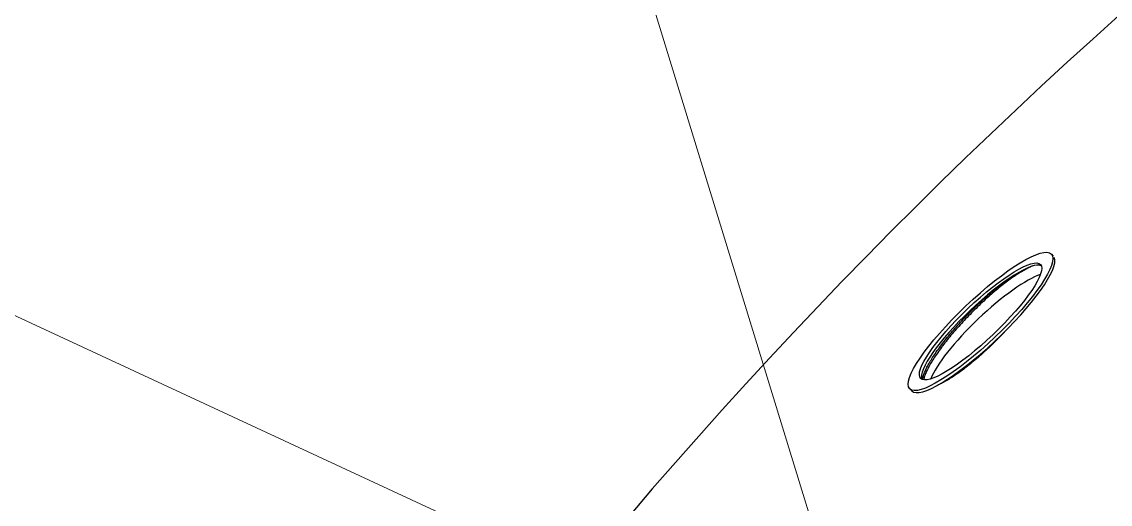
# Model space of a CAD drawing. Header units: millimetres. Extents: x -4172 to 126100, y -2 to 142133.
# Drawn here: x 7687 to 11309, y 48921 to 50525 of the extents above; entities that cross this region are included whole.
import ezdxf

# ---------------------------------------------------------------- set-up
doc = ezdxf.new("R2010")
doc.units = ezdxf.units.MM
doc.header["$LTSCALE"] = 100
doc.layers.add('Symbol', color=7, linetype='Continuous', lineweight=18)
doc.layers.add('Visible', color=7, linetype='Continuous', lineweight=25)

# ---------------------------------------------------------------- blocks, each defined once
blk = doc.blocks.new('Balloon19')
at = {"layer": 'Symbol'}
blk.add_line((99.806, 484.743), (71.708, 497.76), dxfattribs=at)
blk = doc.blocks.new('Balloon20')
at = {"layer": 'Symbol'}
blk.add_line((104.101, 485.531), (94.207, 517.737), dxfattribs=at)

msp = doc.modelspace()

# ---------------------------------------------------------------- linework, layer by layer
at = {"layer": 'Visible'}
for p, q in [((11112.85, 49752.58), (11119.45, 49745.64)), ((10641.85, 49304.63), (10648.57, 49297.56))]:
    msp.add_line(p, q, dxfattribs=at)
msp.add_arc((22716.08, 37769.16), 17108.42, 40.510533, 139.489467, dxfattribs=at)
for major_axis in [(-235.5, -223.97), (199.27, 189.52)]:
    msp.add_ellipse((10877.35, 49528.6), major_axis=major_axis, ratio=0.218508, dxfattribs=at)
for centre, major_axis, start_param, end_param in [((10884.07, 49521.53), (235.5, 223.97), 3.1415927, 6.2046162), ((10884.07, 49521.53), (-199.27, -189.52), 3.2228803, 6.2018976), ((10910.97, 49493.25), (199.27, 189.52), 0.418063, 2.7235297)]:
    msp.add_ellipse(centre, major_axis=major_axis, ratio=0.218508, start_param=start_param, end_param=end_param, dxfattribs=at)
for points, knots in [([(11051.28, 49712.98), (11049.49, 49712.28), (11047.64, 49711.52), (11041.17, 49708.72), (11036.31, 49706.39), (11026.14, 49701.1), (11020.82, 49698.14), (11009.8, 49691.62), (11004.11, 49688.07), (10992.47, 49680.46), (10986.51, 49676.41), (10974.47, 49667.89), (10968.39, 49663.43), (10956.21, 49654.23), (10949.91, 49649.33), (10937.01, 49639), (10930.41, 49633.57), (10917.01, 49622.25), (10910.21, 49616.36), (10896.53, 49604.22), (10889.65, 49597.96), (10875.93, 49585.2), (10869.09, 49578.68), (10855.54, 49565.48), (10848.84, 49558.81), (10835.7, 49545.42), (10829.26, 49538.71), (10816.74, 49525.38), (10810.67, 49518.76), (10798.98, 49505.75), (10793.16, 49499.13), (10781.73, 49485.81), (10776.12, 49479.1), (10765.21, 49465.71), (10759.91, 49459.04), (10749.75, 49445.84), (10744.88, 49439.32), (10735.66, 49426.55), (10731.3, 49420.3), (10723.16, 49408.16), (10719.38, 49402.27), (10712.44, 49390.95), (10709.29, 49385.52), (10703.63, 49375.19), (10701.13, 49370.29), (10696.77, 49361.09), (10694.84, 49356.63), (10691.58, 49348.11), (10690.24, 49344.05), (10688.7, 49338.25), (10688.25, 49336.32), (10687.9, 49334.46)], [92.8504991, 92.8504991, 92.8504991, 92.8504991, 93.9534883, 93.9534883, 96.6373239, 96.6373239, 99.3211596, 99.3211596, 102.0049952, 102.0049952, 104.6888308, 104.6888308, 107.3726665, 107.3726665, 110.0577042, 110.0577042, 112.742742, 112.742742, 115.4277797, 115.4277797, 118.1128175, 118.1128175, 120.7978553, 120.7978553, 123.482893, 123.482893, 126.1679308, 126.1679308, 128.8529685, 128.8529685, 131.5380071, 131.5380071, 134.2230457, 134.2230457, 136.9080842, 136.9080842, 139.5931228, 139.5931228, 142.2781614, 142.2781614, 144.9631999, 144.9631999, 147.6482385, 147.6482385, 150.333277, 150.333277, 153.0171128, 153.0171128, 155.7009485, 155.7009485, 157.1126876, 157.1126876, 157.1126876, 157.1126876]), ([(10684.09, 49335.36), (10684.48, 49338), (10685.07, 49340.82), (10686.88, 49347.59), (10688.21, 49351.65), (10691.48, 49360.17), (10693.41, 49364.63), (10697.76, 49373.83), (10700.26, 49378.73), (10705.92, 49389.05), (10709.08, 49394.49), (10716.01, 49405.81), (10719.79, 49411.69), (10727.93, 49423.84), (10732.29, 49430.09), (10741.51, 49442.86), (10746.38, 49449.38), (10756.55, 49462.57), (10761.84, 49469.25), (10772.75, 49482.63), (10778.37, 49489.34), (10789.8, 49502.67), (10795.61, 49509.29), (10807.3, 49522.3), (10813.38, 49528.92), (10825.9, 49542.25), (10832.34, 49548.96), (10845.48, 49562.34), (10852.18, 49569.02), (10865.72, 49582.21), (10872.57, 49588.73), (10886.28, 49601.5), (10893.16, 49607.75), (10906.84, 49619.9), (10913.64, 49625.79), (10927.05, 49637.11), (10933.65, 49642.54), (10943.96, 49650.79), (10947.76, 49653.78), (10951.49, 49656.67)], [14.0083331, 14.0083331, 14.0083331, 14.0083331, 16.1030145, 16.1030145, 18.7868502, 18.7868502, 21.470686, 21.470686, 24.1557239, 24.1557239, 26.8407618, 26.8407618, 29.5257997, 29.5257997, 32.2108376, 32.2108376, 34.8958754, 34.8958754, 37.5809133, 37.5809133, 40.2659512, 40.2659512, 42.9509891, 42.9509891, 45.6360262, 45.6360262, 48.3210633, 48.3210633, 51.0061004, 51.0061004, 53.6911375, 53.6911375, 56.3761746, 56.3761746, 59.0612117, 59.0612117, 61.7462488, 61.7462488, 63.3513847, 63.3513847, 63.3513847, 63.3513847]), ([(10956.5, 49492.91), (10951.16, 49487.26), (10945.7, 49481.6), (10933.58, 49469.25), (10926.88, 49462.57), (10913.34, 49449.38), (10906.49, 49442.86), (10892.77, 49430.09), (10885.9, 49423.84), (10872.22, 49411.69), (10865.42, 49405.81), (10852.01, 49394.49), (10845.41, 49389.05), (10832.51, 49378.73), (10826.21, 49373.83), (10814.04, 49364.63), (10807.95, 49360.17), (10795.91, 49351.65), (10789.96, 49347.59), (10778.31, 49339.98), (10772.62, 49336.43), (10761.61, 49329.92), (10756.29, 49326.95), (10746.11, 49321.66), (10741.25, 49319.34), (10735.67, 49316.92), (10734.69, 49316.5), (10733.72, 49316.1)], [131.9542578, 131.9542578, 131.9542578, 131.9542578, 134.2230291, 134.2230291, 136.9080669, 136.9080669, 139.5931048, 139.5931048, 142.2781427, 142.2781427, 144.9631806, 144.9631806, 147.6482185, 147.6482185, 150.3332564, 150.3332564, 153.0170922, 153.0170922, 155.7009279, 155.7009279, 158.3847637, 158.3847637, 161.0685994, 161.0685994, 163.7524351, 163.7524351, 164.3345966, 164.3345966, 164.3345966, 164.3345966])]:
    msp.add_open_spline(points, degree=3, knots=knots, dxfattribs=at)

# ---------------------------------------------------------------- block references
at = {"layer": 'Symbol', "xscale": 100, "yscale": 100, "zscale": 100}
for name in ['Balloon20', 'Balloon19']:
    msp.add_blockref(name, (0, 0), dxfattribs=at)

doc.saveas('drawing.dxf')
